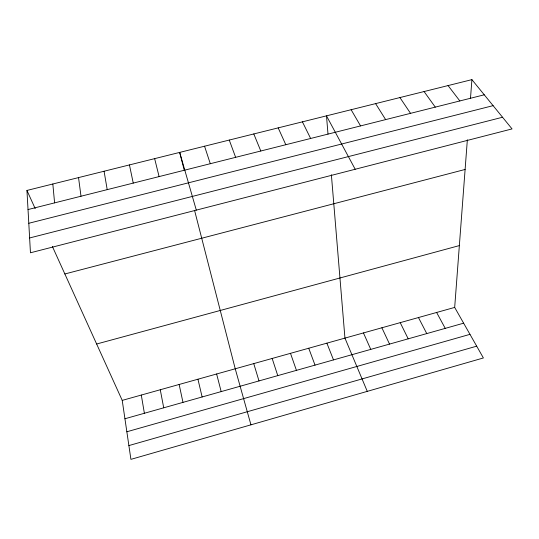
<?xml version="1.0" encoding="UTF-8"?>
<svg xmlns="http://www.w3.org/2000/svg" width="539" height="539" viewBox="0 0 539 539"><rect width="100%" height="100%" fill="white"/><g stroke="black" fill="none" stroke-linecap="round" stroke-linejoin="round"><path stroke-width="0.81" d="M52.384 246.478L122.225 400.389L130.916 459.363L483.389 357.957L454.68 307.419L467.353 139.783M470.493 98.287L471.908 79.637L26.95 190.442L30.454 252.784L512.05 128.915L471.908 79.637M128.888 445.578L476.692 346.166M126.854 431.773L469.981 334.348M124.933 418.756L463.634 323.184M122.225 400.389L454.68 307.419M96.643 344.01L459.356 245.589M64.855 273.974L465.11 169.462M29.625 237.962L502.543 117.246M28.796 223.274L493.097 105.651M28.028 209.556L484.258 94.803M448.064 85.573L459.848 100.941M424.072 91.549L435.276 107.12M399.918 97.566L410.536 113.345M375.602 103.616L385.634 119.604M351.125 109.713L360.557 125.917M436.617 312.472L445.248 328.372M355.194 169.259L326.486 115.851L328.002 134.09M418.466 317.545L426.767 333.587M302.413 121.841L310.639 138.469M400.221 322.652L408.198 338.829M381.888 327.779L389.529 344.098M26.95 190.442L35.203 208.62M278.185 127.878L285.805 144.715M363.461 332.927L370.765 349.393M367.268 391.361L344.947 338.108L331.377 174.744M253.802 133.948L260.802 151.008M326.883 343.161L333.506 359.904M308.732 348.234L315.019 365.119M229.257 140.059L235.637 157.334M290.494 353.335L296.437 370.36M204.55 146.21L210.298 163.708M272.168 358.462L277.767 375.629M253.748 363.609L258.996 380.925M196.311 210.129L179.682 152.409L184.257 170.243M250.952 424.826L235.233 368.791L194.653 210.736M216.631 373.992L221.179 391.597M154.646 158.641L159.099 176.59M197.941 379.22L202.125 396.974M179.15 384.469L182.97 402.377M129.448 164.914L133.241 183.092M160.272 389.751L163.721 407.807M104.074 171.234L107.207 189.64M141.299 395.06L144.378 413.265M78.539 177.594L80.998 196.23M52.829 183.994L54.601 202.873"/></g></svg>
